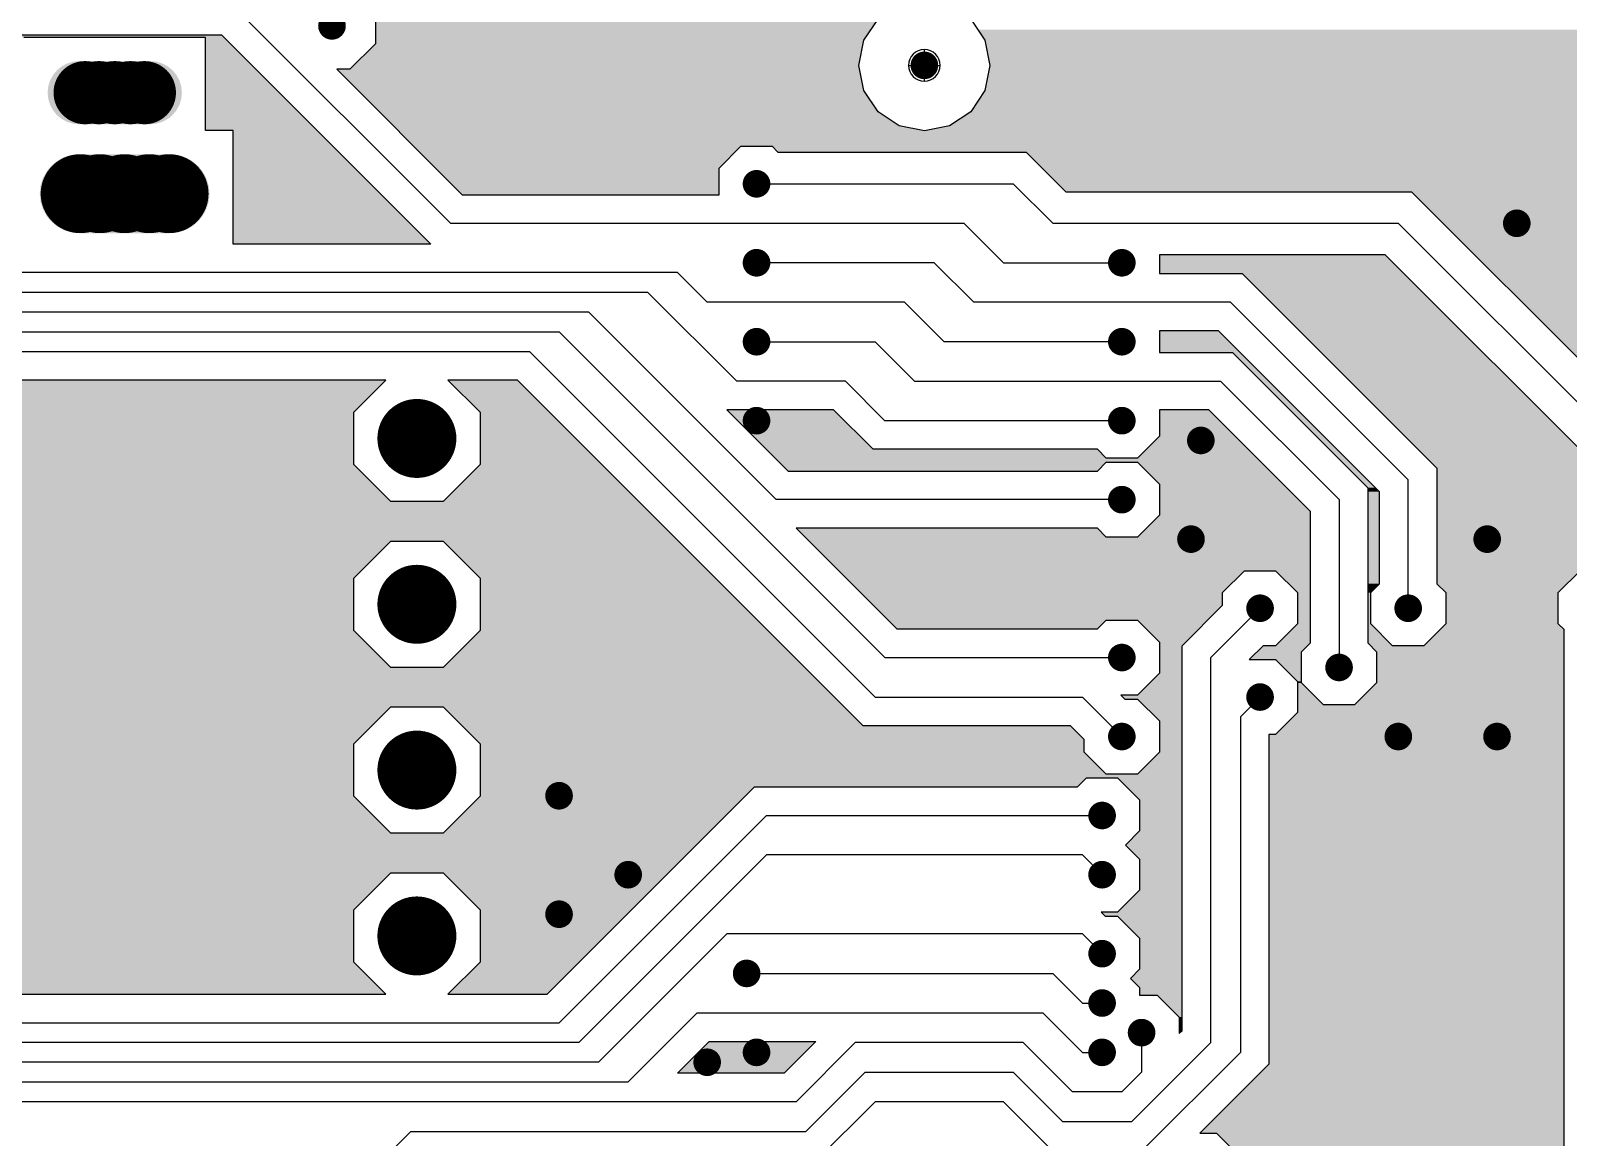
# Model space of a CAD drawing. Extents: x 295 to 953, y 10 to 290.
# Drawn here: x 593.5 to 657.8, y 145.8 to 192 of the extents above; entities that cross this region are included whole.
import ezdxf

# ---------------------------------------------------------------- set-up
doc = ezdxf.new("R2010")
doc.units = 0
doc.header["$LTSCALE"] = 5
doc.header["$MEASUREMENT"] = 0
doc.layers.get('0').update_dxf_attribs({"linetype": 'CONTINUOUS', "lineweight": 25})
doc.layers.add('19_SOLD_GBR', color=4, linetype='CONTINUOUS')

msp = doc.modelspace()

# ---------------------------------------------------------------- linework, layer by layer
for points, const_width in [([(606.416, 192.25, -1), (605.839, 192.25, -1)], 0.577), ([(596.475, 189.458, -1), (595.155, 189.458, -1)], 1.32), ([(597.053, 189.458, -1), (595.733, 189.458, -1)], 1.32), ([(597.713, 189.458, -1), (596.393, 189.458, -1)], 1.32), ([(598.373, 189.458, -1), (597.053, 189.458, -1)], 1.32), ([(598.95, 189.458, -1), (597.63, 189.458, -1)], 1.32), ([(631.166, 190.6, -1), (630.589, 190.6, -1)], 0.577), ([(596.434, 185.237, -1), (594.784, 185.237, -1)], 1.65), ([(597.259, 185.237, -1), (595.609, 185.237, -1)], 1.65), ([(598.29, 185.237, -1), (596.64, 185.237, -1)], 1.65), ([(599.321, 185.237, -1), (597.671, 185.237, -1)], 1.65), ([(600.146, 185.237, -1), (598.496, 185.237, -1)], 1.65), ([(624.154, 185.65, -1), (623.576, 185.65, -1)], 0.577), ([(655.916, 184, -1), (655.339, 184, -1)], 0.577), ([(624.154, 182.35, -1), (623.576, 182.35, -1)], 0.577), ([(639.416, 182.35, -1), (638.839, 182.35, -1)], 0.577), ([(624.154, 179.05, -1), (623.576, 179.05, -1)], 0.577), ([(639.416, 179.05, -1), (638.839, 179.05, -1)], 0.577), ([(610.5, 175.007, -1), (608.85, 175.007, -1)], 1.65), ([(624.154, 175.75, -1), (623.576, 175.75, -1)], 0.577), ([(639.416, 175.75, -1), (638.839, 175.75, -1)], 0.577), ([(642.716, 174.925, -1), (642.139, 174.925, -1)], 0.577), ([(639.416, 172.45, -1), (638.839, 172.45, -1)], 0.577), ([(642.304, 170.8, -1), (641.726, 170.8, -1)], 0.577), ([(654.679, 170.8, -1), (654.101, 170.8, -1)], 0.577), ([(610.5, 168.077, -1), (608.85, 168.077, -1)], 1.65), ([(645.191, 167.912, -1), (644.614, 167.912, -1)], 0.577), ([(651.379, 167.912, -1), (650.801, 167.912, -1)], 0.577), ([(639.416, 165.85, -1), (638.839, 165.85, -1)], 0.577), ([(648.491, 165.437, -1), (647.914, 165.437, -1)], 0.577), ([(645.191, 164.2, -1), (644.614, 164.2, -1)], 0.577), ([(610.5, 161.147, -1), (608.85, 161.147, -1)], 1.65), ([(639.416, 162.55, -1), (638.839, 162.55, -1)], 0.577), ([(650.966, 162.55, -1), (650.389, 162.55, -1)], 0.577), ([(655.091, 162.55, -1), (654.514, 162.55, -1)], 0.577), ([(615.904, 160.075, -1), (615.326, 160.075, -1)], 0.577), ([(638.591, 159.25, -1), (638.014, 159.25, -1)], 0.577), ([(618.791, 156.775, -1), (618.214, 156.775, -1)], 0.577), ([(638.591, 156.775, -1), (638.014, 156.775, -1)], 0.577), ([(610.5, 154.217, -1), (608.85, 154.217, -1)], 1.65), ([(615.904, 155.125, -1), (615.326, 155.125, -1)], 0.577), ([(638.591, 153.475, -1), (638.014, 153.475, -1)], 0.577), ([(623.741, 152.65, -1), (623.164, 152.65, -1)], 0.577), ([(638.591, 151.412, -1), (638.014, 151.412, -1)], 0.577), ([(640.241, 150.175, -1), (639.664, 150.175, -1)], 0.577), ([(624.154, 149.35, -1), (623.576, 149.35, -1)], 0.577), ([(638.591, 149.35, -1), (638.014, 149.35, -1)], 0.577), ([(622.091, 148.937, -1), (621.514, 148.937, -1)], 0.577)]:
    msp.add_lwpolyline(points, format="xyb", close=True, dxfattribs=dict(const_width=const_width))
at = {"layer": '19_SOLD_GBR', "color": 7}
for p, q in [((607.943, 194.56), (607.943, 191.498)), ((611.078, 184), (602.003, 193.075)), ((628.346, 191.648), (628.94, 192.537)), ((632.815, 192.537), (633.407, 191.648)), ((561.264, 191.879), (601.508, 191.879)), ((600.848, 191.768), (593.258, 191.768)), ((600.848, 187.877), (600.848, 191.768)), ((601.508, 191.879), (610.251, 183.134)), ((607.943, 191.498), (606.88, 190.435)), ((628.139, 190.6), (628.346, 191.648)), ((633.407, 191.648), (633.617, 190.6)), ((630.878, 189.94), (630.878, 191.26)), ((606.334, 190.435), (611.573, 185.196)), ((606.88, 190.435), (606.334, 190.435)), ((628.346, 189.552), (628.139, 190.6)), ((630.218, 190.6), (631.538, 190.6)), ((633.617, 190.6), (633.407, 189.552)), ((628.94, 188.663), (628.346, 189.552)), ((633.407, 189.552), (632.815, 188.663)), ((629.83, 188.071), (628.94, 188.663)), ((632.815, 188.663), (631.925, 188.071)), ((602.003, 187.877), (600.848, 187.877)), ((602.003, 183.134), (602.003, 187.877)), ((630.878, 187.861), (629.83, 188.071)), ((631.925, 188.071), (630.878, 187.861)), ((622.298, 186.3), (623.215, 187.217)), ((623.215, 187.217), (624.514, 187.217)), ((624.514, 187.217), (624.761, 186.97)), ((624.761, 186.97), (635.136, 186.97)), ((635.136, 186.97), (636.786, 185.32)), ((622.298, 185.196), (622.298, 186.3)), ((623.865, 185.65), (634.59, 185.65)), ((636.24, 184), (634.59, 185.65)), ((611.573, 185.196), (622.298, 185.196)), ((636.786, 185.32), (651.224, 185.32)), ((651.224, 185.32), (663.548, 172.996)), ((611.078, 184), (632.528, 184)), ((634.178, 182.35), (632.528, 184)), ((636.24, 184), (650.678, 184)), ((662.228, 172.45), (650.678, 184)), ((610.251, 183.134), (602.003, 183.134)), ((640.695, 182.68), (640.695, 181.896)), ((650.131, 182.68), (640.695, 182.68)), ((660.908, 171.904), (650.131, 182.68)), ((620.565, 181.937), (537.24, 181.937)), ((620.565, 181.937), (621.803, 180.7)), ((631.29, 182.35), (623.865, 182.35)), ((631.29, 182.35), (632.94, 180.7)), ((634.178, 182.35), (639.128, 182.35)), ((640.695, 181.896), (644.16, 181.896)), ((644.16, 181.896), (652.286, 173.77)), ((619.328, 181.112), (534.765, 181.112)), ((619.328, 181.112), (623.04, 177.4)), ((630.053, 180.7), (621.803, 180.7)), ((630.053, 180.7), (631.703, 179.05)), ((643.665, 180.7), (632.94, 180.7)), ((643.665, 180.7), (651.09, 173.275)), ((616.853, 180.287), (533.528, 180.287)), ((616.853, 180.287), (624.69, 172.45)), ((546.728, 179.462), (615.615, 179.462)), ((629.228, 165.85), (615.615, 179.462)), ((640.695, 179.504), (640.695, 178.596)), ((643.17, 179.504), (640.695, 179.504)), ((649.894, 172.78), (643.17, 179.504)), ((547.553, 178.637), (614.378, 178.637)), ((628.815, 164.2), (614.378, 178.637)), ((623.865, 179.05), (628.815, 179.05)), ((630.465, 177.4), (628.815, 179.05)), ((639.128, 179.05), (631.703, 179.05)), ((640.695, 178.596), (643.748, 178.596)), ((643.748, 178.596), (649.399, 172.945)), ((608.375, 177.441), (586.321, 177.441)), ((607.035, 176.101), (608.375, 177.441)), ((610.975, 177.441), (612.315, 176.101)), ((613.883, 177.441), (610.975, 177.441)), ((628.32, 163.004), (613.883, 177.441)), ((627.578, 177.4), (623.04, 177.4)), ((627.578, 177.4), (629.228, 175.75)), ((630.465, 177.4), (643.253, 177.4)), ((648.203, 172.45), (643.253, 177.4)), ((607.035, 173.914), (607.035, 176.101)), ((612.315, 176.101), (612.315, 173.914)), ((622.628, 176.204), (625.185, 173.646)), ((627.083, 176.204), (622.628, 176.204)), ((628.733, 174.554), (627.083, 176.204)), ((640.695, 176.204), (640.695, 175.102)), ((642.758, 176.204), (640.695, 176.204)), ((647.006, 171.955), (642.758, 176.204)), ((639.128, 175.75), (629.228, 175.75)), ((640.695, 175.102), (639.776, 174.182)), ((638.106, 174.554), (628.733, 174.554)), ((638.477, 174.182), (638.106, 174.554)), ((639.776, 174.182), (638.477, 174.182)), ((608.581, 172.367), (607.035, 173.914)), ((612.315, 173.914), (610.769, 172.367)), ((625.185, 173.646), (638.106, 173.646)), ((638.106, 173.646), (638.477, 174.017)), ((638.477, 174.017), (639.776, 174.017)), ((639.776, 174.017), (640.695, 173.1)), ((652.286, 173.77), (652.286, 168.934)), ((640.695, 173.1), (640.695, 171.802)), ((649.399, 172.945), (649.399, 166.459)), ((651.09, 167.912), (651.09, 173.275)), ((610.769, 172.367), (608.581, 172.367)), ((639.128, 172.45), (624.69, 172.45)), ((648.203, 172.45), (648.203, 165.437)), ((649.894, 168.934), (649.894, 172.78)), ((640.695, 171.802), (639.776, 170.882)), ((647.006, 166.459), (647.006, 171.955)), ((625.515, 171.254), (629.723, 167.046)), ((638.106, 171.254), (625.515, 171.254)), ((638.477, 170.882), (638.106, 171.254)), ((639.776, 170.882), (638.477, 170.882)), ((607.035, 169.171), (608.581, 170.717)), ((608.581, 170.717), (610.769, 170.717)), ((610.769, 170.717), (612.315, 169.171)), ((607.035, 166.984), (607.035, 169.171)), ((612.315, 169.171), (612.315, 166.984)), ((643.335, 168.563), (644.252, 169.48)), ((644.252, 169.48), (645.551, 169.48)), ((645.551, 169.48), (646.47, 168.563)), ((657.36, 168.563), (658.277, 169.48)), ((643.335, 168.036), (643.335, 168.563)), ((646.47, 168.563), (646.47, 167.264)), ((649.523, 168.563), (649.894, 168.934)), ((649.523, 167.264), (649.523, 168.563)), ((652.286, 168.934), (652.658, 168.563)), ((652.658, 168.563), (652.658, 167.264)), ((657.36, 167.264), (657.36, 168.563)), ((641.644, 166.345), (643.335, 168.036)), ((644.903, 167.912), (642.84, 165.85)), ((629.723, 167.046), (638.106, 167.046)), ((638.106, 167.046), (638.477, 167.417)), ((638.477, 167.417), (639.776, 167.417)), ((639.776, 167.417), (640.695, 166.5)), ((646.47, 167.264), (645.551, 166.345)), ((650.44, 166.345), (649.523, 167.264)), ((652.658, 167.264), (651.738, 166.345)), ((657.608, 167.017), (657.36, 167.264)), ((657.608, 137.934), (657.608, 167.017)), ((608.581, 165.437), (607.035, 166.984)), ((612.315, 166.984), (610.769, 165.437)), ((640.695, 166.5), (640.695, 165.202)), ((646.635, 166.088), (647.006, 166.459)), ((649.399, 166.459), (649.77, 166.088)), ((629.228, 165.85), (639.128, 165.85)), ((641.644, 150.257), (641.644, 166.345)), ((642.84, 149.762), (642.84, 165.85)), ((645.026, 166.345), (644.449, 165.767)), ((644.449, 165.767), (645.551, 165.767)), ((645.551, 166.345), (645.026, 166.345)), ((645.551, 165.767), (646.47, 164.85)), ((646.635, 164.789), (646.635, 166.088)), ((649.77, 166.088), (649.77, 164.789)), ((651.738, 166.345), (650.44, 166.345)), ((610.769, 165.437), (608.581, 165.437)), ((640.695, 165.202), (639.776, 164.282)), ((646.47, 164.85), (646.47, 163.552)), ((647.552, 163.87), (646.635, 164.789)), ((649.77, 164.789), (648.851, 163.87)), ((628.815, 164.2), (637.478, 164.2)), ((639.128, 162.55), (637.478, 164.2)), ((639.086, 164.282), (639.251, 164.117)), ((639.776, 164.282), (639.086, 164.282)), ((639.251, 164.117), (639.776, 164.117)), ((639.776, 164.117), (640.695, 163.2)), ((644.903, 164.2), (644.078, 163.375)), ((648.851, 163.87), (647.552, 163.87)), ((607.035, 162.241), (608.581, 163.787)), ((608.581, 163.787), (610.769, 163.787)), ((610.769, 163.787), (612.315, 162.241)), ((640.695, 163.2), (640.695, 161.902)), ((644.078, 163.375), (644.078, 149.35)), ((646.47, 163.552), (645.551, 162.632)), ((636.983, 163.004), (628.32, 163.004)), ((637.56, 162.426), (636.983, 163.004)), ((645.274, 162.632), (645.274, 148.855)), ((645.551, 162.632), (645.274, 162.632)), ((607.035, 160.054), (607.035, 162.241)), ((612.315, 162.241), (612.315, 160.054)), ((637.56, 161.902), (637.56, 162.426)), ((638.477, 160.982), (637.56, 161.902)), ((640.695, 161.902), (639.776, 160.982)), ((637.281, 160.446), (637.652, 160.817)), ((637.652, 160.817), (638.951, 160.817)), ((639.776, 160.982), (638.477, 160.982)), ((638.951, 160.817), (639.87, 159.9)), ((608.581, 158.507), (607.035, 160.054)), ((612.315, 160.054), (610.769, 158.507)), ((615.12, 151.784), (623.783, 160.446)), ((623.783, 160.446), (637.281, 160.446)), ((639.87, 159.9), (639.87, 158.602)), ((624.278, 159.25), (615.615, 150.587)), ((624.278, 159.25), (638.303, 159.25)), ((610.769, 158.507), (608.581, 158.507)), ((639.87, 158.602), (639.283, 158.012)), ((616.44, 149.762), (624.278, 157.6)), ((637.478, 157.6), (624.278, 157.6)), ((638.303, 156.775), (637.478, 157.6)), ((639.283, 158.012), (639.87, 157.425)), ((639.87, 157.425), (639.87, 156.127)), ((607.035, 155.311), (608.581, 156.857)), ((608.581, 156.857), (610.769, 156.857)), ((610.769, 156.857), (612.315, 155.311)), ((639.87, 156.127), (638.951, 155.207)), ((607.035, 153.124), (607.035, 155.311)), ((612.315, 155.311), (612.315, 153.124)), ((638.261, 155.207), (638.426, 155.042)), ((638.951, 155.207), (638.261, 155.207)), ((638.426, 155.042), (638.951, 155.042)), ((638.951, 155.042), (639.87, 154.125)), ((617.265, 148.937), (622.628, 154.3)), ((637.478, 154.3), (622.628, 154.3)), ((638.303, 153.475), (637.478, 154.3)), ((639.87, 154.125), (639.87, 152.827)), ((608.375, 151.784), (607.035, 153.124)), ((612.315, 153.124), (610.975, 151.784)), ((623.453, 152.65), (636.24, 152.65)), ((637.478, 151.412), (636.24, 152.65)), ((639.87, 152.827), (639.489, 152.444)), ((639.489, 152.444), (639.87, 152.063)), ((586.555, 151.784), (608.375, 151.784)), ((610.975, 151.784), (615.12, 151.784)), ((639.87, 152.063), (639.87, 151.742)), ((639.87, 151.742), (640.601, 151.742)), ((640.601, 151.742), (641.52, 150.825)), ((621.39, 151), (618.503, 148.112)), ((621.39, 151), (635.828, 151)), ((637.478, 149.35), (635.828, 151)), ((637.478, 151.412), (638.303, 151.412)), ((566.528, 150.587), (615.615, 150.587)), ((641.52, 150.825), (641.52, 150.135)), ((616.44, 149.762), (565.703, 149.762)), ((620.565, 148.484), (621.885, 149.804)), ((621.885, 149.804), (626.338, 149.804)), ((626.338, 149.804), (625.02, 148.484)), ((625.515, 147.287), (627.99, 149.762)), ((635.003, 149.762), (627.99, 149.762)), ((635.003, 149.762), (637.065, 147.7)), ((642.84, 149.762), (639.54, 146.462)), ((639.953, 150.175), (639.953, 148.525)), ((641.52, 150.135), (641.644, 150.257)), ((637.478, 149.35), (638.303, 149.35)), ((639.953, 145.225), (644.078, 149.35)), ((617.265, 148.937), (564.878, 148.937)), ((625.02, 148.484), (620.565, 148.484)), ((628.403, 148.525), (625.928, 146.05)), ((628.403, 148.525), (634.59, 148.525)), ((636.653, 146.462), (634.59, 148.525)), ((639.128, 147.7), (639.953, 148.525)), ((645.274, 148.855), (642.386, 145.967)), ((564.053, 148.112), (618.503, 148.112)), ((625.515, 147.287), (563.228, 147.287)), ((626.34, 144.812), (628.815, 147.287)), ((634.178, 147.287), (628.815, 147.287)), ((634.178, 147.287), (636.24, 145.225)), ((639.128, 147.7), (637.065, 147.7)), ((636.653, 146.462), (639.54, 146.462)), ((609.428, 146.05), (599.734, 136.356)), ((609.428, 146.05), (625.928, 146.05)), ((642.386, 145.967), (643.076, 145.967)), ((643.076, 145.967), (643.995, 145.05))]:
    msp.add_line(p, q, dxfattribs=at)
for start, end in [(0, 180), (180, 0)]:
    msp.add_arc((630.878, 190.6), 0.66, start, end, dxfattribs=at)
for points in [[(628.346, 191.648), (628.94, 192.537), (607.943, 191.648), (607.943, 192.537)], [(689.55, 191.648), (689.113, 192.085), (633.407, 191.648), (633.116, 192.085)], [(601.618, 191.768), (601.508, 191.879), (561.154, 191.768), (561.264, 191.879)], [(601.508, 191.879), (601.508, 191.879), (561.264, 191.879), (601.508, 191.879)], [(601.618, 191.768), (601.618, 191.768), (600.848, 191.768), (593.258, 191.768)], [(605.508, 187.877), (601.618, 191.768), (600.848, 187.877), (600.848, 191.768)], [(628.139, 190.6), (628.317, 191.498), (607.045, 190.6), (607.943, 191.498)], [(628.317, 191.498), (628.346, 191.648), (607.943, 191.498), (607.943, 191.648)], [(689.938, 191.26), (689.55, 191.648), (633.485, 191.26), (633.407, 191.648)], [(598.795, 190.753), (598.538, 190.778), (595.31, 190.753), (595.568, 190.778)], [(692.175, 191.156), (692.071, 191.26), (633.505, 191.156), (633.485, 191.26)], [(692.175, 190.6), (692.175, 191.156), (633.617, 190.6), (633.505, 191.156)], [(599.757, 189.963), (599.635, 190.191), (594.348, 189.963), (594.47, 190.191)], [(599.635, 190.191), (599.471, 190.392), (594.47, 190.191), (594.634, 190.392)], [(599.471, 190.392), (599.27, 190.555), (594.634, 190.392), (594.835, 190.555)], [(599.27, 190.555), (599.042, 190.678), (594.835, 190.555), (595.063, 190.678)], [(599.042, 190.678), (598.795, 190.753), (595.063, 190.678), (595.31, 190.753)], [(628.346, 189.552), (628.171, 190.435), (607.217, 189.552), (606.334, 190.435)], [(628.171, 190.435), (628.171, 190.435), (606.334, 190.435), (606.88, 190.435)], [(628.171, 190.435), (628.139, 190.6), (606.88, 190.435), (607.045, 190.6)], [(692.175, 189.552), (692.175, 190.6), (633.407, 189.552), (633.617, 190.6)], [(599.858, 189.458), (599.833, 189.716), (594.248, 189.458), (594.272, 189.716)], [(599.833, 189.716), (599.757, 189.963), (594.272, 189.716), (594.348, 189.963)], [(628.94, 188.663), (628.346, 189.552), (608.106, 188.663), (607.217, 189.552)], [(692.175, 188.663), (692.175, 189.552), (632.815, 188.663), (633.407, 189.552)], [(599.833, 189.201), (599.858, 189.458), (594.272, 189.201), (594.248, 189.458)], [(599.757, 188.953), (599.833, 189.201), (594.348, 188.953), (594.272, 189.201)], [(599.635, 188.726), (599.757, 188.953), (594.47, 188.726), (594.348, 188.953)], [(599.471, 188.524), (599.635, 188.726), (594.634, 188.524), (594.47, 188.726)], [(599.27, 188.361), (599.471, 188.524), (594.835, 188.361), (594.634, 188.524)], [(599.042, 188.239), (599.27, 188.361), (595.063, 188.239), (594.835, 188.361)], [(598.795, 188.163), (599.042, 188.239), (595.31, 188.163), (595.063, 188.239)], [(629.83, 188.071), (628.94, 188.663), (608.698, 188.071), (608.106, 188.663)], [(692.175, 188.071), (692.175, 188.663), (631.925, 188.071), (632.815, 188.663)], [(598.538, 188.138), (598.795, 188.163), (595.568, 188.138), (595.31, 188.163)], [(605.508, 187.877), (605.508, 187.877), (602.003, 187.877), (600.848, 187.877)], [(610.251, 183.134), (605.508, 187.877), (602.003, 183.134), (602.003, 187.877)], [(630.878, 187.861), (629.83, 188.071), (608.908, 187.861), (608.698, 188.071)], [(692.175, 187.217), (692.175, 187.861), (609.551, 187.217), (608.908, 187.861)], [(692.175, 187.861), (692.175, 188.071), (630.878, 187.861), (631.925, 188.071)], [(622.298, 186.3), (623.215, 187.217), (610.469, 186.3), (609.551, 187.217)], [(692.175, 187.217), (692.175, 187.217), (624.514, 187.217), (623.215, 187.217)], [(692.175, 186.97), (692.175, 187.217), (624.761, 186.97), (624.514, 187.217)], [(692.175, 186.97), (692.175, 186.97), (635.136, 186.97), (624.761, 186.97)], [(692.175, 185.567), (692.175, 186.97), (636.539, 185.567), (635.136, 186.97)], [(600.734, 186.155), (600.529, 186.404), (594.196, 186.155), (594.401, 186.404)], [(600.529, 186.404), (600.28, 186.609), (594.401, 186.404), (594.65, 186.609)], [(600.28, 186.609), (599.994, 186.762), (594.65, 186.609), (594.936, 186.762)], [(599.994, 186.762), (599.684, 186.856), (594.936, 186.762), (595.246, 186.856)], [(599.684, 186.856), (599.363, 186.887), (595.246, 186.856), (595.568, 186.887)], [(622.298, 185.196), (622.298, 186.3), (611.573, 185.196), (610.469, 186.3)], [(600.981, 185.559), (600.887, 185.869), (593.949, 185.559), (594.043, 185.869)], [(600.887, 185.869), (600.734, 186.155), (594.043, 185.869), (594.196, 186.155)], [(601.013, 185.237), (600.981, 185.559), (593.918, 185.237), (593.949, 185.559)], [(600.981, 184.916), (601.013, 185.237), (593.949, 184.916), (593.918, 185.237)], [(677.005, 185.32), (677.252, 185.567), (636.786, 185.32), (636.539, 185.567)], [(677.005, 185.32), (677.005, 185.32), (651.224, 185.32), (636.786, 185.32)], [(676.335, 184.65), (677.005, 185.32), (651.894, 184.65), (651.224, 185.32)], [(600.887, 184.606), (600.981, 184.916), (594.043, 184.606), (593.949, 184.916)], [(600.734, 184.32), (600.887, 184.606), (594.196, 184.32), (594.043, 184.606)], [(676.335, 183.352), (676.335, 184.65), (653.192, 183.352), (651.894, 184.65)], [(600.529, 184.071), (600.734, 184.32), (594.401, 184.071), (594.196, 184.32)], [(600.28, 183.866), (600.529, 184.071), (594.65, 183.866), (594.401, 184.071)], [(599.994, 183.713), (600.28, 183.866), (594.936, 183.713), (594.65, 183.866)], [(599.684, 183.619), (599.994, 183.713), (595.246, 183.619), (594.936, 183.713)], [(599.363, 183.587), (599.684, 183.619), (595.568, 183.587), (595.246, 183.619)], [(676.706, 182.98), (676.335, 183.352), (653.563, 182.98), (653.192, 183.352)], [(650.915, 181.896), (650.131, 182.68), (640.695, 181.896), (640.695, 182.68)], [(650.131, 182.68), (650.131, 182.68), (640.695, 182.68), (650.131, 182.68)], [(676.706, 180.865), (676.706, 182.98), (655.679, 180.865), (653.563, 182.98)], [(650.915, 181.896), (650.915, 181.896), (644.16, 181.896), (640.695, 181.896)], [(659.041, 173.77), (650.915, 181.896), (652.286, 173.77), (644.16, 181.896)], [(668.663, 179.802), (669.725, 180.865), (656.741, 179.802), (655.679, 180.865)], [(644.078, 178.596), (643.17, 179.504), (640.695, 178.596), (640.695, 179.504)], [(643.17, 179.504), (643.17, 179.504), (640.695, 179.504), (643.17, 179.504)], [(668.663, 172.996), (668.663, 179.802), (663.548, 172.996), (656.741, 179.802)], [(644.078, 178.596), (644.078, 178.596), (643.748, 178.596), (640.695, 178.596)], [(649.729, 172.945), (644.078, 178.596), (649.399, 172.945), (643.748, 178.596)], [(607.035, 176.101), (608.375, 177.441), (587.661, 176.101), (586.321, 177.441)], [(608.375, 177.441), (608.375, 177.441), (586.321, 177.441), (608.375, 177.441)], [(615.222, 176.101), (613.883, 177.441), (612.315, 176.101), (610.975, 177.441)], [(613.883, 177.441), (613.883, 177.441), (610.975, 177.441), (613.883, 177.441)], [(607.035, 176.032), (607.035, 176.101), (587.73, 176.032), (587.661, 176.101)], [(607.035, 173.983), (607.035, 176.032), (587.73, 173.983), (587.73, 176.032)], [(617.41, 173.914), (615.222, 176.101), (612.315, 173.914), (612.315, 176.101)], [(628.733, 174.554), (627.083, 176.204), (624.278, 174.554), (622.628, 176.204)], [(627.083, 176.204), (627.083, 176.204), (622.628, 176.204), (627.083, 176.204)], [(643.86, 175.102), (642.758, 176.204), (640.695, 175.102), (640.695, 176.204)], [(642.758, 176.204), (642.758, 176.204), (640.695, 176.204), (642.758, 176.204)], [(644.779, 174.182), (643.86, 175.102), (639.776, 174.182), (640.695, 175.102)], [(638.477, 174.182), (638.106, 174.554), (624.649, 174.182), (624.278, 174.554)], [(644.944, 174.017), (644.779, 174.182), (624.814, 174.017), (624.649, 174.182)], [(608.416, 172.532), (607.035, 173.914), (586.28, 172.532), (587.661, 173.914)], [(607.035, 173.914), (607.035, 173.983), (587.661, 173.914), (587.73, 173.983)], [(618.956, 172.367), (617.41, 173.914), (610.769, 172.367), (612.315, 173.914)], [(638.106, 173.646), (638.477, 174.017), (625.185, 173.646), (624.814, 174.017)], [(644.944, 174.017), (644.944, 174.017), (639.776, 174.017), (638.477, 174.017)], [(645.861, 173.1), (644.944, 174.017), (640.695, 173.1), (639.776, 174.017)], [(660.908, 171.904), (659.041, 173.77), (652.286, 171.904), (652.286, 173.77)], [(647.006, 171.955), (645.861, 173.1), (640.695, 171.955), (640.695, 173.1)], [(649.894, 172.78), (649.729, 172.945), (649.399, 172.78), (649.399, 172.945)], [(619.658, 171.666), (618.956, 172.367), (542.273, 171.666), (542.974, 172.367)], [(608.581, 172.367), (608.416, 172.532), (542.974, 172.367), (543.139, 172.532)], [(618.956, 172.367), (618.956, 172.367), (608.581, 172.367), (610.769, 172.367)], [(649.894, 168.934), (649.894, 172.78), (649.399, 168.934), (649.399, 172.78)], [(620.606, 170.717), (619.658, 171.666), (528.124, 170.717), (529.073, 171.666)], [(619.658, 171.666), (619.658, 171.666), (531.64, 171.666), (542.273, 171.666)], [(647.006, 170.882), (647.006, 171.802), (639.776, 170.882), (640.695, 171.802)], [(647.006, 171.802), (647.006, 171.955), (640.695, 171.802), (640.695, 171.955)], [(660.908, 169.48), (660.908, 171.904), (652.286, 169.48), (652.286, 171.904)], [(638.477, 170.882), (638.106, 171.254), (625.886, 170.882), (625.515, 171.254)], [(638.106, 171.254), (638.106, 171.254), (625.515, 171.254), (638.106, 171.254)], [(647.006, 169.48), (647.006, 170.882), (627.289, 169.48), (625.886, 170.882)], [(608.581, 170.717), (608.581, 170.717), (586.349, 170.717), (584.161, 170.717)], [(607.035, 169.171), (608.581, 170.717), (587.895, 169.171), (586.349, 170.717)], [(620.606, 170.717), (620.606, 170.717), (610.769, 170.717), (608.581, 170.717)], [(622.152, 169.171), (620.606, 170.717), (612.315, 169.171), (610.769, 170.717)], [(607.035, 166.984), (607.035, 169.171), (587.895, 166.984), (587.895, 169.171)], [(624.34, 166.984), (622.152, 169.171), (612.315, 166.984), (612.315, 169.171)], [(643.335, 168.563), (644.252, 169.48), (628.206, 168.563), (627.289, 169.48)], [(647.006, 169.48), (647.006, 169.48), (645.551, 169.48), (644.252, 169.48)], [(647.006, 168.563), (647.006, 169.48), (646.47, 168.563), (645.551, 169.48)], [(657.731, 168.934), (658.277, 169.48), (652.286, 168.934), (652.286, 169.48)], [(643.335, 168.036), (643.335, 168.563), (628.733, 168.036), (628.206, 168.563)], [(647.006, 167.264), (647.006, 168.563), (646.47, 167.264), (646.47, 168.563)], [(649.523, 168.563), (649.894, 168.934), (649.399, 168.563), (649.399, 168.934)], [(649.523, 167.264), (649.523, 168.563), (649.399, 167.264), (649.399, 168.563)], [(657.36, 168.563), (657.731, 168.934), (652.658, 168.563), (652.286, 168.934)], [(657.36, 167.264), (657.36, 168.563), (652.658, 167.264), (652.658, 168.563)], [(642.716, 167.417), (643.335, 168.036), (629.351, 167.417), (628.733, 168.036)], [(638.106, 167.046), (638.477, 167.417), (629.723, 167.046), (629.351, 167.417)], [(642.716, 167.417), (642.716, 167.417), (639.776, 167.417), (638.477, 167.417)], [(641.799, 166.5), (642.716, 167.417), (640.695, 166.5), (639.776, 167.417)], [(647.006, 166.459), (647.006, 167.264), (645.665, 166.459), (646.47, 167.264)], [(650.326, 166.459), (649.523, 167.264), (649.399, 166.459), (649.399, 167.264)], [(657.608, 166.345), (657.608, 167.017), (651.738, 166.345), (652.41, 167.017)], [(657.608, 167.017), (657.36, 167.264), (652.41, 167.017), (652.658, 167.264)], [(608.581, 165.437), (607.035, 166.984), (586.349, 165.437), (587.895, 166.984)], [(625.886, 165.437), (624.34, 166.984), (610.769, 165.437), (612.315, 166.984)], [(641.644, 166.345), (641.799, 166.5), (640.695, 166.345), (640.695, 166.5)], [(646.892, 166.345), (647.006, 166.459), (645.551, 166.345), (645.665, 166.459)], [(650.44, 166.345), (650.326, 166.459), (649.513, 166.345), (649.399, 166.459)], [(641.644, 165.202), (641.644, 166.345), (640.695, 165.202), (640.695, 166.345)], [(646.635, 165.767), (646.635, 166.088), (644.449, 165.767), (644.769, 166.088)], [(646.635, 165.767), (646.635, 165.767), (645.551, 165.767), (644.449, 165.767)], [(646.635, 166.088), (646.892, 166.345), (644.769, 166.088), (645.026, 166.345)], [(646.892, 166.345), (646.892, 166.345), (645.026, 166.345), (645.551, 166.345)], [(646.635, 164.85), (646.635, 165.767), (646.47, 164.85), (645.551, 165.767)], [(657.608, 166.088), (657.608, 166.345), (649.77, 166.088), (649.513, 166.345)], [(657.608, 164.789), (657.608, 166.088), (649.77, 164.789), (649.77, 166.088)], [(626.381, 164.942), (625.886, 165.437), (532.953, 164.942), (533.448, 165.437)], [(625.886, 165.437), (625.886, 165.437), (584.23, 165.437), (584.866, 165.437)], [(608.581, 165.437), (608.581, 165.437), (584.866, 165.437), (586.349, 165.437)], [(625.886, 165.437), (625.886, 165.437), (608.581, 165.437), (610.769, 165.437)], [(641.644, 164.282), (641.644, 165.202), (639.776, 164.282), (640.695, 165.202)], [(626.381, 164.942), (626.381, 164.942), (546.964, 164.942), (545.665, 164.942)], [(626.546, 164.777), (626.381, 164.942), (547.129, 164.777), (546.964, 164.942)], [(626.546, 164.777), (626.546, 164.777), (551.846, 164.777), (547.129, 164.777)], [(626.794, 164.53), (626.546, 164.777), (552.093, 164.53), (551.846, 164.777)], [(626.794, 164.53), (626.794, 164.53), (556.228, 164.53), (554.93, 164.53)], [(627.536, 163.787), (626.794, 164.53), (556.972, 163.787), (556.228, 164.53)], [(646.635, 164.789), (646.635, 164.85), (646.47, 164.789), (646.47, 164.85)], [(647.552, 163.87), (646.635, 164.789), (646.47, 163.87), (646.47, 164.789)], [(657.608, 163.87), (657.608, 164.789), (648.851, 163.87), (649.77, 164.789)], [(641.644, 164.117), (641.644, 164.282), (639.251, 164.117), (639.086, 164.282)], [(641.644, 164.282), (641.644, 164.282), (639.086, 164.282), (639.776, 164.282)], [(641.644, 164.117), (641.644, 164.117), (639.776, 164.117), (639.251, 164.117)], [(641.644, 163.2), (641.644, 164.117), (640.695, 163.2), (639.776, 164.117)], [(657.608, 163.552), (657.608, 163.87), (646.47, 163.552), (646.47, 163.87)], [(608.416, 163.622), (608.581, 163.787), (557.137, 163.622), (556.972, 163.787)], [(608.416, 163.622), (608.416, 163.622), (586.28, 163.622), (584.23, 163.622)], [(607.035, 162.241), (608.416, 163.622), (587.661, 162.241), (586.28, 163.622)], [(627.536, 163.787), (627.536, 163.787), (610.769, 163.787), (608.581, 163.787)], [(628.32, 163.004), (627.536, 163.787), (611.553, 163.004), (610.769, 163.787)], [(641.644, 161.902), (641.644, 163.2), (640.695, 161.902), (640.695, 163.2)], [(657.608, 162.632), (657.608, 163.552), (645.551, 162.632), (646.47, 163.552)], [(637.56, 162.426), (636.983, 163.004), (612.13, 162.426), (611.553, 163.004)], [(657.608, 148.855), (657.608, 162.632), (645.274, 148.855), (645.274, 162.632)], [(657.608, 162.632), (657.608, 162.632), (645.274, 162.632), (645.551, 162.632)], [(607.035, 162.172), (607.035, 162.241), (587.73, 162.172), (587.661, 162.241)], [(607.035, 160.123), (607.035, 162.172), (587.73, 160.123), (587.73, 162.172)], [(637.56, 162.241), (637.56, 162.426), (612.315, 162.241), (612.13, 162.426)], [(637.56, 161.902), (637.56, 162.241), (612.315, 161.902), (612.315, 162.241)], [(638.477, 160.982), (637.56, 161.902), (612.315, 160.982), (612.315, 161.902)], [(641.644, 160.982), (641.644, 161.902), (639.776, 160.982), (640.695, 161.902)], [(641.644, 160.817), (641.644, 160.982), (612.315, 160.817), (612.315, 160.982)], [(637.281, 160.446), (637.652, 160.817), (612.315, 160.446), (612.315, 160.817)], [(641.644, 160.817), (641.644, 160.817), (638.951, 160.817), (637.652, 160.817)], [(641.644, 159.9), (641.644, 160.817), (639.87, 159.9), (638.951, 160.817)], [(608.416, 158.672), (607.035, 160.054), (586.28, 158.672), (587.661, 160.054)], [(607.035, 160.054), (607.035, 160.123), (587.661, 160.054), (587.73, 160.123)], [(621.844, 158.507), (623.39, 160.054), (610.769, 158.507), (612.315, 160.054)], [(623.39, 160.054), (623.783, 160.446), (612.315, 160.054), (612.315, 160.446)], [(641.644, 158.602), (641.644, 159.9), (639.87, 158.602), (639.87, 159.9)], [(608.581, 158.507), (608.416, 158.672), (530.946, 158.507), (530.781, 158.672)], [(620.194, 156.857), (621.844, 158.507), (532.595, 156.857), (530.946, 158.507)], [(641.644, 158.012), (641.644, 158.602), (639.283, 158.012), (639.87, 158.602)], [(641.644, 157.425), (641.644, 158.012), (639.87, 157.425), (639.283, 158.012)], [(641.644, 156.127), (641.644, 157.425), (639.87, 156.127), (639.87, 157.425)], [(608.581, 156.857), (608.581, 156.857), (586.349, 156.857), (584.161, 156.857)], [(607.035, 155.311), (608.581, 156.857), (587.895, 155.311), (586.349, 156.857)], [(620.194, 156.857), (620.194, 156.857), (610.769, 156.857), (608.581, 156.857)], [(618.648, 155.311), (620.194, 156.857), (612.315, 155.311), (610.769, 156.857)], [(641.644, 155.207), (641.644, 156.127), (638.951, 155.207), (639.87, 156.127)], [(607.035, 153.124), (607.035, 155.311), (587.895, 153.124), (587.895, 155.311)], [(616.46, 153.124), (618.648, 155.311), (612.315, 153.124), (612.315, 155.311)], [(641.644, 155.042), (641.644, 155.207), (638.426, 155.042), (638.261, 155.207)], [(641.644, 155.207), (641.644, 155.207), (638.261, 155.207), (638.951, 155.207)], [(641.644, 155.042), (641.644, 155.042), (638.951, 155.042), (638.426, 155.042)], [(641.644, 154.125), (641.644, 155.042), (639.87, 154.125), (638.951, 155.042)], [(641.644, 152.827), (641.644, 154.125), (639.87, 152.827), (639.87, 154.125)], [(608.375, 151.784), (607.035, 153.124), (586.555, 151.784), (587.895, 153.124)], [(615.12, 151.784), (616.46, 153.124), (610.975, 151.784), (612.315, 153.124)], [(641.644, 152.444), (641.644, 152.827), (639.489, 152.444), (639.87, 152.827)], [(641.644, 152.063), (641.644, 152.444), (639.87, 152.063), (639.489, 152.444)], [(641.644, 151.742), (641.644, 152.063), (639.87, 151.742), (639.87, 152.063)], [(641.644, 151.742), (641.644, 151.742), (640.601, 151.742), (639.87, 151.742)], [(641.644, 150.825), (641.644, 151.742), (641.52, 150.825), (640.601, 151.742)], [(641.644, 150.257), (641.644, 150.825), (641.52, 150.257), (641.52, 150.825)], [(625.02, 148.484), (626.338, 149.804), (620.565, 148.484), (621.885, 149.804)], [(641.52, 150.135), (641.644, 150.257), (641.52, 150.135), (641.52, 150.257)], [(657.608, 145.967), (657.608, 148.855), (642.386, 145.967), (645.274, 148.855)], [(657.608, 145.967), (657.608, 145.967), (643.076, 145.967), (642.386, 145.967)], [(657.608, 145.05), (657.608, 145.967), (643.995, 145.05), (643.076, 145.967)]]:
    msp.add_solid(points, dxfattribs=at)

doc.saveas('drawing.dxf')
